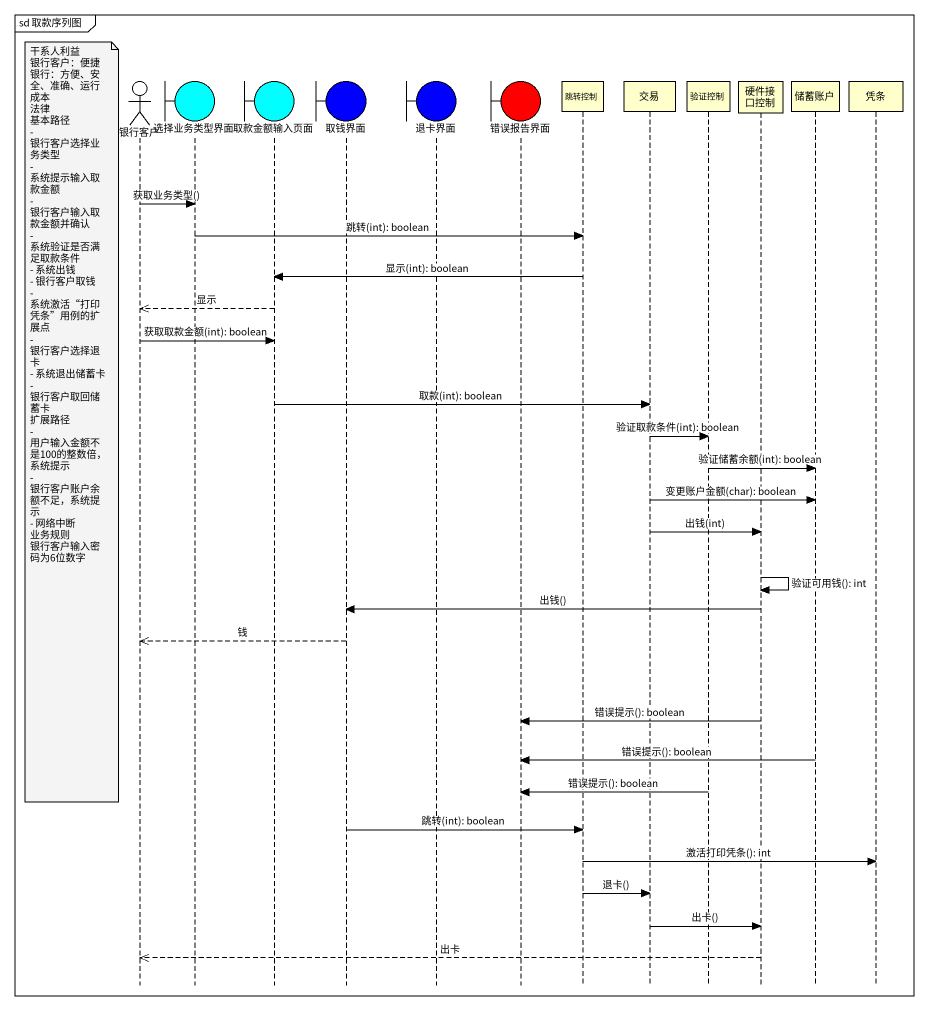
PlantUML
@startuml
mainframe sd 取款序列图
hide footbox
actor 银行客户
boundary 选择业务类型界面 #00FFFF
boundary 取款金额输入页面 #00FFFF
boundary 取钱界面 #0000FF
boundary 退卡界面 #0000FF
boundary 错误报告界面 #FF0000
participant 跳转控制
participant 交易
participant 验证控制
participant 硬件接口控制
participant 储蓄账户
participant 凭条

银行客户 -> 选择业务类型界面 : 获取业务类型()
选择业务类型界面 -> 跳转控制 : 跳转(int): boolean
跳转控制 -> 取款金额输入页面 : 显示(int): boolean
取款金额输入页面 -->> 银行客户 : 显示
银行客户 -> 取款金额输入页面 : 获取取款金额(int): boolean
取款金额输入页面 -> 交易 : 取款(int): boolean
note left of 银行客户
  干系人利益
  银行客户：便捷
  银行：方便、安全、准确、运行成本
  法律
  基本路径
  - 银行客户选择业务类型
  - 系统提示输入取款金额
  - 银行客户输入取款金额并确认
  - 系统验证是否满足取款条件
  - 系统出钱
  - 银行客户取钱
  - 系统激活“打印凭条”用例的扩展点
  - 银行客户选择退卡
  - 系统退出储蓄卡
  - 银行客户取回储蓄卡
  扩展路径
  - 用户输入金额不是100的整数倍，系统提示
  - 银行客户账户余额不足，系统提示
  - 网络中断
  业务规则
  银行客户输入密码为6位数字
end note
交易 -> 验证控制 : 验证取款条件(int): boolean
验证控制 -> 储蓄账户 : 验证储蓄余额(int): boolean
交易 -> 储蓄账户 : 变更账户金额(char): boolean
交易 -> 硬件接口控制 : 出钱(int)
硬件接口控制 -> 硬件接口控制 : 验证可用钱(): int
硬件接口控制 -> 取钱界面 : 出钱()
取钱界面 -->> 银行客户 : 钱
硬件接口控制 -> 错误报告界面 : 错误提示(): boolean
储蓄账户 -> 错误报告界面 : 错误提示(): boolean
验证控制 -> 错误报告界面 : 错误提示(): boolean
取钱界面 -> 跳转控制 : 跳转(int): boolean
跳转控制 -> 凭条 : 激活打印凭条(): int
跳转控制 -> 交易 : 退卡()
交易 -> 硬件接口控制 : 出卡()
硬件接口控制 -->> 银行客户 : 出卡
@enduml
